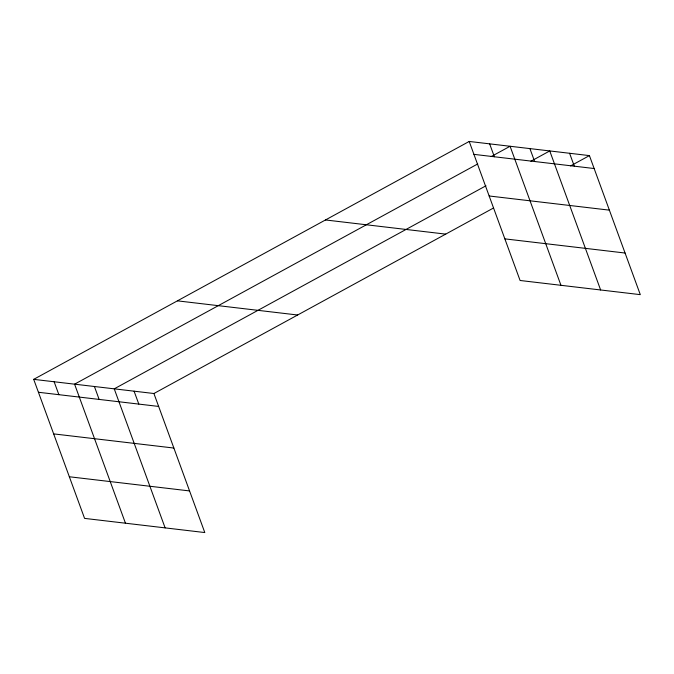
<?xml version="1.0" encoding="UTF-8"?>
<svg xmlns="http://www.w3.org/2000/svg" width="674" height="674" viewBox="0 0 674 674"><rect width="100%" height="100%" fill="white"/><g stroke="black" fill="none" stroke-linecap="round" stroke-linejoin="round"><path stroke-width="1.01" d="M33.7 379.352L153.916 393.515L204.795 532.553L84.579 518.39L33.7 379.352L469.205 141.447L589.421 155.61L640.3 294.648L520.084 280.485L469.205 141.447M477.74 163.934L74.578 384.172L125.457 523.201M491.211 156.57L510.075 146.266L560.953 285.296M485.979 185.78L114.243 388.847L165.122 527.877M530.885 161.246L549.748 150.942L600.627 289.972M153.916 393.515L493.309 208.114M570.558 165.922L589.421 155.61M473.932 154.363L594.148 168.525M489.156 195.982L609.38 210.145M504.851 238.866L625.068 253.028M325.483 219.96L445.708 234.122M177.414 300.848L297.638 315.011M38.426 392.268L158.643 406.43M53.659 433.887L173.875 448.05M69.346 476.762L189.562 490.933M569.589 153.276L574.307 166.192M529.916 148.6L534.642 161.516M489.644 143.857L494.362 156.772M134.084 391.181L138.81 404.088M94.411 386.505L99.137 399.421M54.139 381.762L58.865 394.678"/></g></svg>
